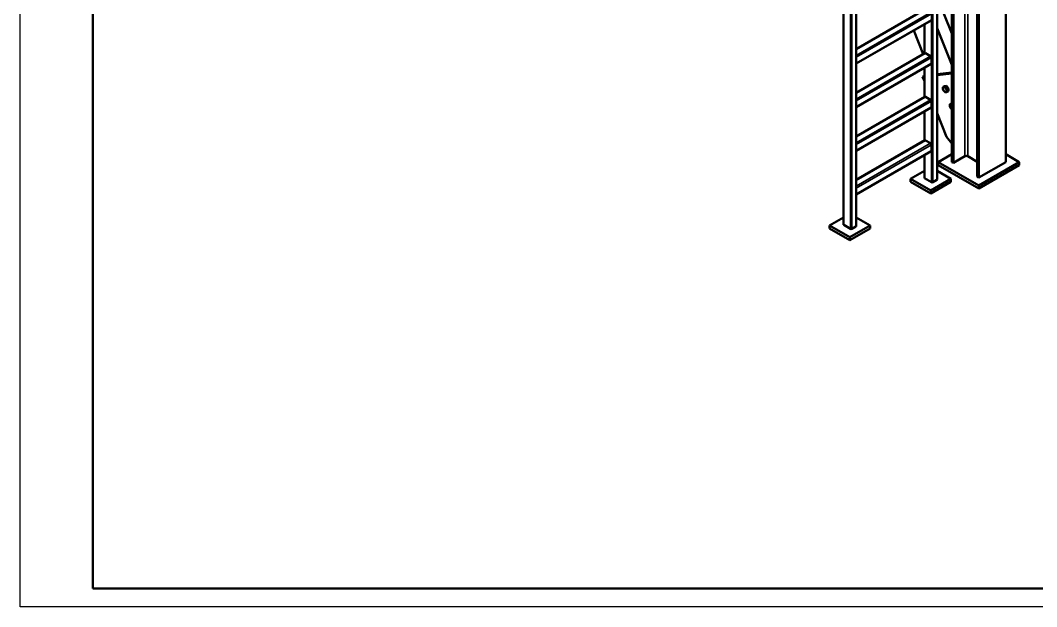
# Model space of a CAD drawing. Header units: millimetres. Extents: x 0 to 15979, y 0 to 11286.
# Drawn here: x 0 to 5329, y 0 to 3074 of the extents above; entities that cross this region are included whole.
import ezdxf

# ---------------------------------------------------------------- set-up
doc = ezdxf.new("R2010")
doc.units = ezdxf.units.MM
doc.header["$LTSCALE"] = 19
for name, color, linetype, lineweight in [('Видимые тонкие (ГОСТ)', 7, 'Continuous', 35), ('Видимый контур (ГОСТ)', 7, 'Continuous', 50), ('Кромка (ГОСТ)', 7, 'Continuous', 50)]:
    doc.layers.add(name, color=color, linetype=linetype, lineweight=lineweight)

# ---------------------------------------------------------------- blocks, each defined once
blk = doc.blocks.new('Рамки ГОСТ_ граница 594x841_2')
at = {"layer": 'Кромка (ГОСТ)', "lineweight": 25}
for p, q in [((0, 0), (0, 594)), ((841, 0), (0, 0))]:
    blk.add_line(p, q, dxfattribs=at)
at = {"layer": 'Кромка (ГОСТ)'}
for p, q in [((20, 589), (20, 5)), ((20, 5), (836, 5))]:
    blk.add_line(p, q, dxfattribs=at)

msp = doc.modelspace()

# ---------------------------------------------------------------- linework, layer by layer
at = {"layer": 'Видимые тонкие (ГОСТ)'}
for p, q in [((4359.9, 1980.1), (4359.9, 5153.8)), ((4381.8, 1992.8), (4381.8, 5141.2)), ((4777.8, 2225.1), (4777.8, 4912.6)), ((4784.1, 2225.1), (4784.1, 4908.9)), ((4806, 2237.7), (4806, 4896.2)), ((4952.8, 2360.8), (4952.8, 4811.5)), ((4968.3, 2360.8), (4968.3, 4802.5)), ((4353.5, 1980.1), (4353.5, 3739.4)), ((4317.4, 2000.9), (4317.4, 3720.9)), ((4383.1, 2920.7), (4746.3, 3130.4)), ((4383.1, 2889.6), (4773.2, 3114.8)), ((4383.1, 2879.8), (4777.4, 3107.5)), ((4383.1, 2848.8), (4777.4, 3076.5)), ((4741.7, 2901.1), (4741.7, 3053.8)), ((4383.1, 2692), (4746.3, 2901.7)), ((4383.1, 2661), (4773.2, 2886.2)), ((4383.1, 2651.2), (4777.4, 2878.9)), ((4383.1, 2620.2), (4777.4, 2847.8)), ((4741.7, 2672.5), (4741.7, 2825.2)), ((4383.1, 2463.4), (4746.3, 2673.1)), ((4383.1, 2432.4), (4773.2, 2657.6)), ((4383.1, 2422.6), (4777.4, 2650.3)), ((4383.1, 2391.6), (4777.4, 2619.2)), ((4741.7, 2443.9), (4741.7, 2596.6)), ((4383.1, 2234.8), (4746.3, 2444.5)), ((4383.1, 2203.8), (4773.2, 2429)), ((4383.1, 2194), (4777.4, 2421.6)), ((4383.1, 2163), (4777.4, 2390.6)), ((4741.7, 2245.9), (4741.7, 2368))]:
    msp.add_line(p, q, dxfattribs=at)
at = {"layer": 'Видимый контур (ГОСТ)'}
for p, q in [((4383.1, 1994.6), (4383.1, 5140.4)), ((4807.4, 2239.6), (4807.4, 4895.5)), ((4884.2, 2331), (4884.2, 4851.1)), ((4892.7, 2326.1), (4892.7, 4846.2)), ((5017.1, 2254.3), (5017.1, 4774.4)), ((5025.6, 2249.4), (5025.6, 4769.5)), ((5167, 2331), (5167, 4687.8)), ((4316.1, 2002.8), (4316.1, 3721.6)), ((4807.4, 3197.3), (4884.2, 3005.3)), ((4383.1, 2922.7), (4743.3, 3130.6)), ((4383.1, 2846.8), (4776.2, 3073.7)), ((4740.4, 2900.3), (4740.4, 3053.1)), ((4684.9, 3021), (4734.5, 2897)), ((4807.4, 3032), (4884.2, 2840)), ((4383.1, 2694.1), (4743.3, 2902)), ((4773.2, 2886.2), (4746.3, 2901.7)), ((4777.4, 2847.8), (4777.4, 2878.9)), ((4383.1, 2618.2), (4776.2, 2845.1)), ((4731.2, 2777.5), (4740.4, 2782.8)), ((4740.4, 2778.6), (4731.2, 2777.5)), ((4731.2, 2777.5), (4740.4, 2754.6)), ((4740.4, 2671.7), (4740.4, 2824.4)), ((4807.4, 2791.6), (4884.2, 2800.5)), ((4884.2, 2795.3), (4807.4, 2786.4)), ((4838.3, 2724.7), (4845.9, 2729.1)), ((4845.9, 2729.1), (4856.5, 2730)), ((4848.9, 2725.7), (4856.5, 2730)), ((4856.5, 2730), (4867.1, 2716.8)), ((4383.1, 2465.5), (4743.3, 2673.4)), ((4773.2, 2657.6), (4746.3, 2673.1)), ((4859.5, 2712.5), (4867.1, 2716.8)), ((4859.5, 2698.3), (4867.1, 2702.7)), ((4867.1, 2716.8), (4867.1, 2702.7)), ((4383.1, 2389.5), (4776.2, 2616.5)), ((4777.4, 2619.2), (4777.4, 2650.3)), ((4874.7, 2633.7), (4882.3, 2638.1)), ((4882.3, 2638.1), (4884.2, 2638.2)), ((4740.4, 2443.1), (4740.4, 2595.8)), ((4807.4, 2587.2), (4857.3, 2462.5)), ((4857.3, 2462.5), (4884.2, 2427.5)), ((4383.1, 2236.8), (4743.3, 2444.8)), ((4773.2, 2429), (4746.3, 2444.5)), ((4777.4, 2390.6), (4777.4, 2421.6)), ((4383.1, 2160.9), (4776.2, 2387.9)), ((4740.4, 2247.7), (4740.4, 2367.2)), ((4884.2, 2371.8), (4813.5, 2331)), ((4892.7, 2326.1), (4952.8, 2360.8)), ((4968.3, 2360.8), (5017.1, 2332.6)), ((5237.7, 2331), (5167, 2371.8)), ((4813.5, 2314.7), (4813.5, 2331)), ((4813.5, 2331), (5025.6, 2208.5)), ((4813.5, 2314.7), (5025.6, 2192.2)), ((4884.2, 2331), (4892.7, 2326.1)), ((5025.6, 2208.5), (5237.7, 2331)), ((5025.6, 2249.4), (5167, 2331)), ((5025.6, 2192.2), (5237.7, 2314.7)), ((5237.7, 2314.7), (5237.7, 2331)), ((4667.8, 2243.6), (4740.4, 2285.5)), ((4667.8, 2243.6), (4667.8, 2227.3)), ((4773.9, 2182.4), (4667.8, 2243.6)), ((4777.8, 2225.1), (4741.7, 2245.9)), ((4879.9, 2243.6), (4773.9, 2182.4)), ((4807.4, 2285.5), (4879.9, 2243.6)), ((4879.9, 2243.6), (4879.9, 2227.3)), ((5017.1, 2254.3), (5025.6, 2249.4)), ((4773.9, 2166.1), (4667.8, 2227.3)), ((4879.9, 2227.3), (4773.9, 2166.1)), ((4806, 2237.7), (4784.1, 2225.1)), ((5025.6, 2192.2), (5025.6, 2208.5)), ((4773.9, 2182.4), (4773.9, 2166.1)), ((4243.5, 1998.7), (4316.1, 2040.6)), ((4383.1, 2040.6), (4455.7, 1998.7)), ((4243.5, 1998.7), (4243.5, 1982.4)), ((4349.6, 1937.5), (4243.5, 1998.7)), ((4349.6, 1921.1), (4243.5, 1982.4)), ((4353.5, 1980.1), (4317.4, 2000.9)), ((4455.7, 1998.7), (4349.6, 1937.5)), ((4455.7, 1982.4), (4349.6, 1921.1)), ((4381.8, 1992.8), (4359.9, 1980.1)), ((4455.7, 1998.7), (4455.7, 1982.4)), ((4349.6, 1937.5), (4349.6, 1921.1))]:
    msp.add_line(p, q, dxfattribs=at)
for centre, major_axis, start_param, end_param in [((4773.2, 3078.9), (3, -5.2), 0, 0.785398), ((4746.3, 2896.8), (-3, 5.2), 5.497787, 6.283185), ((4773.2, 2881.3), (-3, 5.2), 3.926991, 5.497787), ((4773.2, 2850.3), (3, -5.2), 0, 0.785398), ((4746.3, 2668.2), (-3, 5.2), 5.497787, 6.283185), ((4773.2, 2652.7), (-3, 5.2), 3.926991, 5.497787), ((4773.2, 2621.7), (3, -5.2), 0, 0.785398), ((4884.1, 2619.8), (-7.1, 12.3), 5.484893, 8.652274), ((4746.3, 2439.6), (-3, 5.2), 5.497787, 6.283185), ((4773.2, 2424.1), (-3, 5.2), 3.926991, 5.497787), ((4773.2, 2393.1), (3, -5.2), 0, 0.785398), ((4960.5, 2356.3), (11, 0), 0.785398, 2.356194), ((4744.9, 2247.7), (-4.5, 0), 0, 0.785398), ((4802.9, 2239.6), (4.5, 0), 5.497787, 6.283185), ((4780.9, 2226.9), (-4.5, 0), 0.785398, 2.356194), ((4320.6, 2002.8), (-4.5, 0), 0, 0.785398), ((4356.7, 1982), (-4.5, 0), 0.785398, 2.356194), ((4378.6, 1994.6), (4.5, 0), 5.497787, 6.283185)]:
    msp.add_ellipse(centre, major_axis=major_axis, ratio=0.57735, start_param=start_param, end_param=end_param, dxfattribs=at)
msp.add_ellipse((4847.6, 2710.8), major_axis=(-7.1, 12.3), ratio=0.57735, dxfattribs=at)
for points, weights in [([(4838.3, 2724.7), (4836.5, 2716.6), (4838.3, 2710.6)], [1.16025403784, 1.33974596216, 1.16025403784]), ([(4848.9, 2725.7), (4841.8, 2724.2), (4838.3, 2724.7)], [1.16025403784, 1.33974596216, 1.16025403784]), ([(4859.5, 2712.5), (4852.4, 2718), (4848.9, 2725.7)], [1.16025403784, 1.33974596216, 1.16025403784]), ([(4838.3, 2710.6), (4841.8, 2702.9), (4848.9, 2697.4)], [1.16025403784, 1.33974596216, 1.16025403784]), ([(4848.9, 2697.4), (4852.4, 2696.8), (4859.5, 2698.3)], [1.16025403784, 1.33974596216, 1.16025403784]), ([(4859.5, 2698.3), (4857.7, 2704.4), (4859.5, 2712.5)], [1.16025403784, 1.33974596216, 1.16025403784]), ([(4874.7, 2633.7), (4872.9, 2625.6), (4874.7, 2619.6)], [1.16025403784, 1.33974596216, 1.16025403784]), ([(4884.2, 2634.4), (4878, 2633.2), (4874.7, 2633.7)], [1.18425513177, 1.32681364759, 1.16025403784]), ([(4874.7, 2619.6), (4878, 2612.4), (4884.2, 2607.3)], [1.16025403784, 1.32681364759, 1.18425513177])]:
    msp.add_rational_spline(points, weights, degree=2, dxfattribs=at)

# ---------------------------------------------------------------- block references
at = {"xscale": 19, "yscale": 19, "zscale": 19}
msp.add_blockref('Рамки ГОСТ_ граница 594x841_2', (0, 0), dxfattribs=at)

doc.saveas('drawing.dxf')
